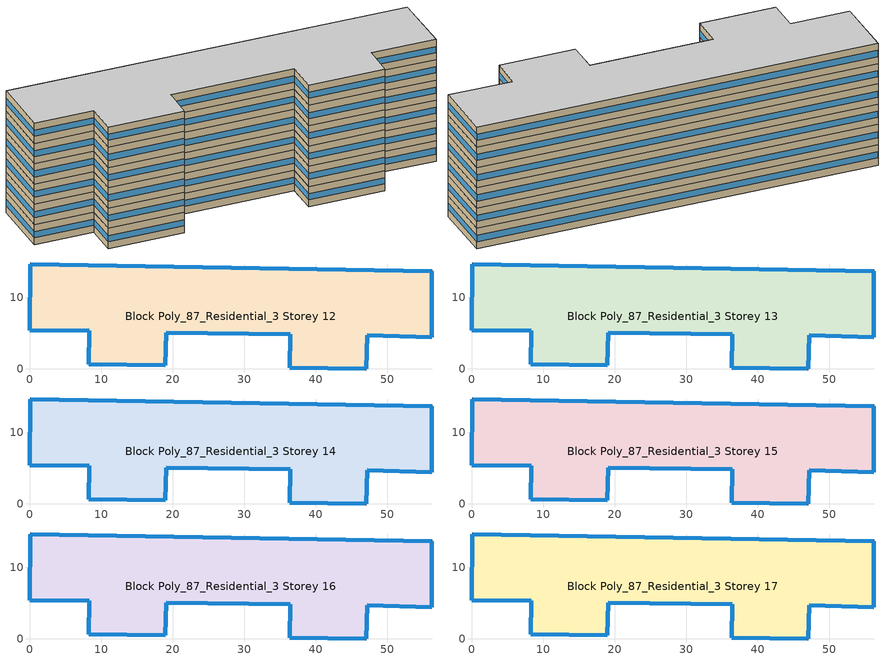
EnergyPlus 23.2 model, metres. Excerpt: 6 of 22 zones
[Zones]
Block Poly_87_Residential_3 Storey 12
 floor to Block Poly_87_Residential_3 Storey 11 (HSCWZ_Residential_2005_FloorSlab): 56.24,13.62 56.21,4.42 47.18,4.65 47.02,0 36.37,0.14 36.43,4.8 19.12,5.03 18.96,0.49 8.31,0.63 8.37,5.28 0,5.39 0.12,14.6 z36
 wall outside (HSCWZ_Residential_2005_ExtWall): 8.31,0.63 18.96,0.49 19.12,5.03 36.43,4.8 36.37,0.14 47.02,0 47.18,4.65 56.21,4.42 56.24,13.62 0.12,14.6 0,5.39 8.37,5.28 8.31,0.63 z36:39
 window (HSCWZ_Residential_2005_Win): 19.13,5.03 36.42,4.8 / 36.43,4.8 36.37,0.14 / 36.37,0.14 47.01,0 / 47.02,0 47.18,4.65 / 47.18,4.65 56.21,4.42 / 56.21,4.43 56.24,13.62 / 56.21,13.63 0.15,14.59 / 0.12,14.59 0,5.4 / 0,5.39 8.37,5.28 / 8.37,5.28 8.31,0.63 / 8.31,0.63 18.96,0.49 / 18.96,0.49 19.12,5.03 z37.05:37.95
Block Poly_87_Residential_3 Storey 13
 floor to Block Poly_87_Residential_3 Storey 12 (HSCWZ_Residential_2005_FloorSlab): 56.24,13.62 56.21,4.42 47.18,4.65 47.02,0 36.37,0.14 36.43,4.8 19.12,5.03 18.96,0.49 8.31,0.63 8.37,5.28 0,5.39 0.12,14.6 z39
 wall outside (HSCWZ_Residential_2005_ExtWall): 8.31,0.63 18.96,0.49 19.12,5.03 36.43,4.8 36.37,0.14 47.02,0 47.18,4.65 56.21,4.42 56.24,13.62 0.12,14.6 0,5.39 8.37,5.28 8.31,0.63 z39:42
 window (HSCWZ_Residential_2005_Win): 19.13,5.03 36.42,4.8 / 36.43,4.8 36.37,0.14 / 36.37,0.14 47.01,0 / 47.02,0 47.18,4.65 / 47.18,4.65 56.21,4.42 / 56.21,4.43 56.24,13.62 / 56.21,13.63 0.15,14.59 / 0.12,14.59 0,5.4 / 0,5.39 8.37,5.28 / 8.37,5.28 8.31,0.63 / 8.31,0.63 18.96,0.49 / 18.96,0.49 19.12,5.03 z40.05:40.95
Block Poly_87_Residential_3 Storey 14
 floor to Block Poly_87_Residential_3 Storey 13 (HSCWZ_Residential_2005_FloorSlab): 56.24,13.62 56.21,4.42 47.18,4.65 47.02,0 36.37,0.14 36.43,4.8 19.12,5.03 18.96,0.49 8.31,0.63 8.37,5.28 0,5.39 0.12,14.6 z42
 wall outside (HSCWZ_Residential_2005_ExtWall): 8.31,0.63 18.96,0.49 19.12,5.03 36.43,4.8 36.37,0.14 47.02,0 47.18,4.65 56.21,4.42 56.24,13.62 0.12,14.6 0,5.39 8.37,5.28 8.31,0.63 z42:45
 window (HSCWZ_Residential_2005_Win): 19.13,5.03 36.42,4.8 / 36.43,4.8 36.37,0.14 / 36.37,0.14 47.01,0 / 47.02,0 47.18,4.65 / 47.18,4.65 56.21,4.42 / 56.21,4.43 56.24,13.62 / 56.21,13.63 0.15,14.59 / 0.12,14.59 0,5.4 / 0,5.39 8.37,5.28 / 8.37,5.28 8.31,0.63 / 8.31,0.63 18.96,0.49 / 18.96,0.49 19.12,5.03 z43.05:43.95
Block Poly_87_Residential_3 Storey 15
 floor to Block Poly_87_Residential_3 Storey 14 (HSCWZ_Residential_2005_FloorSlab): 56.24,13.62 56.21,4.42 47.18,4.65 47.02,0 36.37,0.14 36.43,4.8 19.12,5.03 18.96,0.49 8.31,0.63 8.37,5.28 0,5.39 0.12,14.6 z45
 wall outside (HSCWZ_Residential_2005_ExtWall): 8.31,0.63 18.96,0.49 19.12,5.03 36.43,4.8 36.37,0.14 47.02,0 47.18,4.65 56.21,4.42 56.24,13.62 0.12,14.6 0,5.39 8.37,5.28 8.31,0.63 z45:48
 window (HSCWZ_Residential_2005_Win): 19.13,5.03 36.42,4.8 / 36.43,4.8 36.37,0.14 / 36.37,0.14 47.01,0 / 47.02,0 47.18,4.65 / 47.18,4.65 56.21,4.42 / 56.21,4.43 56.24,13.62 / 56.21,13.63 0.15,14.59 / 0.12,14.59 0,5.4 / 0,5.39 8.37,5.28 / 8.37,5.28 8.31,0.63 / 8.31,0.63 18.96,0.49 / 18.96,0.49 19.12,5.03 z46.05:46.95
Block Poly_87_Residential_3 Storey 16
 floor to Block Poly_87_Residential_3 Storey 15 (HSCWZ_Residential_2005_FloorSlab): 56.24,13.62 56.21,4.42 47.18,4.65 47.02,0 36.37,0.14 36.43,4.8 19.12,5.03 18.96,0.49 8.31,0.63 8.37,5.28 0,5.39 0.12,14.6 z48
 wall outside (HSCWZ_Residential_2005_ExtWall): 8.31,0.63 18.96,0.49 19.12,5.03 36.43,4.8 36.37,0.14 47.02,0 47.18,4.65 56.21,4.42 56.24,13.62 0.12,14.6 0,5.39 8.37,5.28 8.31,0.63 z48:51
 window (HSCWZ_Residential_2005_Win): 19.13,5.03 36.42,4.8 / 36.43,4.8 36.37,0.14 / 36.37,0.14 47.01,0 / 47.02,0 47.18,4.65 / 47.18,4.65 56.21,4.42 / 56.21,4.43 56.24,13.62 / 56.21,13.63 0.15,14.59 / 0.12,14.59 0,5.4 / 0,5.39 8.37,5.28 / 8.37,5.28 8.31,0.63 / 8.31,0.63 18.96,0.49 / 18.96,0.49 19.12,5.03 z49.05:49.95
Block Poly_87_Residential_3 Storey 17
 floor to Block Poly_87_Residential_3 Storey 16 (HSCWZ_Residential_2005_FloorSlab): 56.24,13.62 56.21,4.42 47.18,4.65 47.02,0 36.37,0.14 36.43,4.8 19.12,5.03 18.96,0.49 8.31,0.63 8.37,5.28 0,5.39 0.12,14.6 z51
 wall outside (HSCWZ_Residential_2005_ExtWall): 8.31,0.63 18.96,0.49 19.12,5.03 36.43,4.8 36.37,0.14 47.02,0 47.18,4.65 56.21,4.42 56.24,13.62 0.12,14.6 0,5.39 8.37,5.28 8.31,0.63 z51:54
 window (HSCWZ_Residential_2005_Win): 19.13,5.03 36.42,4.8 / 36.43,4.8 36.37,0.14 / 36.37,0.14 47.01,0 / 47.02,0 47.18,4.65 / 47.18,4.65 56.21,4.42 / 56.21,4.43 56.24,13.62 / 56.21,13.63 0.15,14.59 / 0.12,14.59 0,5.4 / 0,5.39 8.37,5.28 / 8.37,5.28 8.31,0.63 / 8.31,0.63 18.96,0.49 / 18.96,0.49 19.12,5.03 z52.05:52.95
 ceiling to Block Poly_87_Residential_3 Storey 18 (HSCWZ_Residential_2005_FloorSlab): 56.21,4.42 56.24,13.62 0.12,14.6 0,5.39 8.37,5.28 8.31,0.63 18.96,0.49 19.12,5.03 36.43,4.8 36.37,0.14 47.02,0 47.18,4.65 z54
[BUILDING]
shang4hai3shi4_Residential_3_2_8_2005: North Axis=0; Terrain=City; Loads Convergence Tolerance Value=0.04; Temperature Convergence Tolerance Value=0.4; Solar Distribution=FullExterior; Maximum Number of Warmup Days=25; Minimum Number of Warmup Days=1
[Material] Thermal Absorptance=0.9; Solar Absorptance=0.7; Visible Absorptance=0.7
Name | Roughness | Thickness | Conductivity | Density | Specific Heat
Concrete | MediumRough | 0.1 | 1.7 | 2240 | 900
Brick | MediumRough | 0.1 | 0.72 | 1920 | 840
Tile | Smooth | 0.02 | 1.3 | 2200 | 900
[MATERIAL] Roughness=Rough; Conductivity=0.04; Density=40; Specific Heat=1500; Thermal Absorptance=0.9; Solar Absorptance=0.7; Visible Absorptance=0.7
Name | Thickness
Insulation 0.011 | 0.011
Insulation 0.044 | 0.044
[WindowMaterial:SimpleGlazingSystem]
HSCWZ_Residential_2005_Win_material: UFactor=3.7; Solar Heat Gain Coefficient=0.5475
[Construction]
HSCWZ_Residential_2005_FloorSlab: Tile, Concrete, Insulation 0.044, Concrete, Tile
HSCWZ_Residential_2005_Win: HSCWZ_Residential_2005_Win_material
[CONSTRUCTION]
HSCWZ_Residential_2005_ExtWall: Brick, Concrete, Insulation 0.011
[ZONE] Type=1; Multiplier=1; Ceiling Height=autocalculate; Volume=autocalculate; Floor Area=autocalculate; Part of Total Floor Area=Yes
Block Poly_87_Residential_3 Storey 12; Block Poly_87_Residential_3 Storey 13; Block Poly_87_Residential_3 Storey 14; Block Poly_87_Residential_3 Storey 15; Block Poly_87_Residential_3 Storey 16; Block Poly_87_Residential_3 Storey 17
[PEOPLE] Number of People Schedule=People_Schedule; Number of People Calculation Method=Area/Person; Floor Area per Person=18; Fraction Radiant=0.3; Sensible Heat Fraction=autocalculate; Activity Level Schedule=CN_GenericActivityLevel; Carbon Dioxide Generation Rate=3.82e-08; Enable ASHRAE 55 Comfort Warnings=No; Mean Radiant Temperature Calculation Type=ZoneAveraged; Clothing Insulation Calculation Method=ClothingInsulationSchedule; Cold Stress Temperature Threshold=15.56; Heat Stress Temperature Threshold=30
Name | Zone or ZoneList or Space or SpaceList
People_Block Poly_87_Residential_3 Storey 12 | Block Poly_87_Residential_3 Storey 12
People_Block Poly_87_Residential_3 Storey 13 | Block Poly_87_Residential_3 Storey 13
People_Block Poly_87_Residential_3 Storey 14 | Block Poly_87_Residential_3 Storey 14
People_Block Poly_87_Residential_3 Storey 15 | Block Poly_87_Residential_3 Storey 15
People_Block Poly_87_Residential_3 Storey 16 | Block Poly_87_Residential_3 Storey 16
People_Block Poly_87_Residential_3 Storey 17 | Block Poly_87_Residential_3 Storey 17
[LIGHTS] Schedule=Lights_Schedule; Design Level Calculation Method=Watts/Area; Watts per Zone Floor Area=7; Return Air Fraction=0; Fraction Radiant=0; Fraction Visible=0; Fraction Replaceable=1; EndUse Subcategory=General; Return Air Fraction Calculated from Plenum Temperature=No; Return Air Fraction Function of Plenum Temperature Coefficient 1=0; Return Air Fraction Function of Plenum Temperature Coefficient 2=0
Name | Zone or ZoneList or Space or SpaceList
Lights_Block Poly_87_Residential_3 Storey 12 | Block Poly_87_Residential_3 Storey 12
Lights_Block Poly_87_Residential_3 Storey 13 | Block Poly_87_Residential_3 Storey 13
Lights_Block Poly_87_Residential_3 Storey 14 | Block Poly_87_Residential_3 Storey 14
Lights_Block Poly_87_Residential_3 Storey 15 | Block Poly_87_Residential_3 Storey 15
Lights_Block Poly_87_Residential_3 Storey 16 | Block Poly_87_Residential_3 Storey 16
Lights_Block Poly_87_Residential_3 Storey 17 | Block Poly_87_Residential_3 Storey 17
[ELECTRICEQUIPMENT] Schedule=ElectricEquipment_Schedule; Design Level Calculation Method=Watts/Area; Watts per Zone Floor Area=5.5; Fraction Latent=0; Fraction Radiant=0; Fraction Lost=0; EndUse Subcategory=General
Name | Zone or ZoneList or Space or SpaceList
ElectricEquipment_Block Poly_87_Residential_3 Storey 12 | Block Poly_87_Residential_3 Storey 12
ElectricEquipment_Block Poly_87_Residential_3 Storey 13 | Block Poly_87_Residential_3 Storey 13
ElectricEquipment_Block Poly_87_Residential_3 Storey 14 | Block Poly_87_Residential_3 Storey 14
ElectricEquipment_Block Poly_87_Residential_3 Storey 15 | Block Poly_87_Residential_3 Storey 15
ElectricEquipment_Block Poly_87_Residential_3 Storey 16 | Block Poly_87_Residential_3 Storey 16
ElectricEquipment_Block Poly_87_Residential_3 Storey 17 | Block Poly_87_Residential_3 Storey 17
[ZONEINFILTRATION:DESIGNFLOWRATE] Schedule=AirEx_ConditionedTime_Schedule; Design Flow Rate Calculation Method=AirChanges/Hour; Air Changes per Hour=1; Constant Term Coefficient=1; Temperature Term Coefficient=0; Velocity Term Coefficient=0; Velocity Squared Term Coefficient=0
Name | Zone or ZoneList or Space or SpaceList
Infil 13 | Block Poly_87_Residential_3 Storey 12
Infil 14 | Block Poly_87_Residential_3 Storey 13
Infil 15 | Block Poly_87_Residential_3 Storey 14
Infil 16 | Block Poly_87_Residential_3 Storey 15
Infil 17 | Block Poly_87_Residential_3 Storey 16
Infil 18 | Block Poly_87_Residential_3 Storey 17
[HVACTEMPLATE:ZONE:IDEALLOADSAIRSYSTEM] Template Thermostat=HVACTemp; System Availability Schedule=HVAC_ConditionedTime_Schedule; Maximum Heating Supply Air Temperature=50; Minimum Cooling Supply Air Temperature=13; Maximum Heating Supply Air Humidity Ratio=0.0156; Minimum Cooling Supply Air Humidity Ratio=0.0077; Heating Limit=NoLimit; Cooling Limit=NoLimit; Heating Availability Schedule=Heating_Period_Schedule; Cooling Availability Schedule=Cooling_Period_Schedule; Dehumidification Control Type=ConstantSensibleHeatRatio; Cooling Sensible Heat Ratio=0.7; Dehumidification Setpoint=60; Humidification Control Type=None; Humidification Setpoint=30; Outdoor Air Method=None; Outdoor Air Flow Rate per Person=0.00944; Outdoor Air Flow Rate per Zone Floor Area=0; Outdoor Air Flow Rate per Zone=0; Demand Controlled Ventilation Type=None; Outdoor Air Economizer Type=NoEconomizer; Heat Recovery Type=None; Sensible Heat Recovery Effectiveness=0.7; Latent Heat Recovery Effectiveness=0.65
Block Poly_87_Residential_3 Storey 12; Block Poly_87_Residential_3 Storey 13; Block Poly_87_Residential_3 Storey 14; Block Poly_87_Residential_3 Storey 15; Block Poly_87_Residential_3 Storey 16; Block Poly_87_Residential_3 Storey 17
[SCHEDULE:COMPACT]
People_Schedule: Through: 12/31, For: Weekdays, Until: 06:00, 0.98, Until: 07:00, 0.85, Until: 08:00, 0.65, Until: 17:00, 0.1, Until: 19:00, 0.75, Until: 22:00, 0.9, Until: 24:00, 0.95, For: AllOtherDays, Until: 09:00, 0.95, Until: 18:00, 0.6, Until: 24:00, 0.9
Lights_Schedule: Through: 12/31, For: AllDays, Until: 19:00, 0, Until: 24:00, 1
ElectricEquipment_Schedule: Through: 12/31, For: AllDays, Until: 12:00, 0.23, Until: 14:00, 0.69, Until: 20:00, 0.23, Until: 24:00, 1
Heating_Period_Schedule: Through: 04/15, For: AllDays, Until: 24:00, 1, Through: 11/01, For: AllDays, Until: 24:00, 0, Through: 12/31, For: AllDays, Until: 24:00, 1
Cooling_Period_Schedule: Through: 04/15, For: AllDays, Until: 24:00, 0, Through: 10/31, For: AllDays, Until: 24:00, 1, Through: 12/31, For: AllDays, Until: 24:00, 0
HVAC_ConditionedTime_Schedule: Through: 12/31, For: Weekdays, Until: 07:00, 1, Until: 19:00, 0, Until: 24:00, 1, For: AllOtherDays, Until: 24:00, 1
AirEx_ConditionedTime_Schedule: Through: 12/31, For: Weekdays, Until: 08:00, 0.5, Until: 17:00, 0, Until: 24:00, 0.5, For: AllOtherDays, Until: 24:00, 0.5
CN_GenericActivityLevel: Through: 12/31, For: Weekdays, Until: 08:00, 80, Until: 18:00, 120, Until: 24:00, 80, For: AllOtherDays, Until: 24:00, 80
